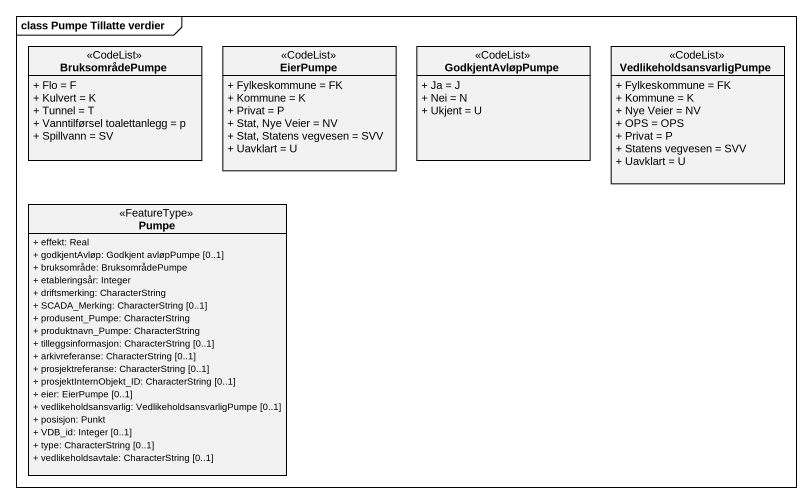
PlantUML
@startuml
mainframe class Pumpe Tillatte verdier
hide circle
hide empty members
skinparam classAttributeIconSize 0
class BruksområdePumpe <<CodeList>> {
  + Flo = F
  + Kulvert = K
  + Tunnel = T
  + Vanntilførsel toalettanlegg = p
  + Spillvann = SV
}
class EierPumpe <<CodeList>> {
  + Fylkeskommune = FK
  + Kommune = K
  + Privat = P
  + Stat, Nye Veier = NV
  + Stat, Statens vegvesen = SVV
  + Uavklart = U
}
class GodkjentAvløpPumpe <<CodeList>> {
  + Ja = J
  + Nei = N
  + Ukjent = U
}
class VedlikeholdsansvarligPumpe <<CodeList>> {
  + Fylkeskommune = FK
  + Kommune = K
  + Nye Veier = NV
  + OPS = OPS
  + Privat = P
  + Statens vegvesen = SVV
  + Uavklart = U
}
class Pumpe <<FeatureType>> {
  + effekt: Real
  + godkjentAvløp: Godkjent avløpPumpe [0..1]
  + bruksområde: BruksområdePumpe
  + etableringsår: Integer
  + driftsmerking: CharacterString
  + SCADA_Merking: CharacterString [0..1]
  + produsent_Pumpe: CharacterString
  + produktnavn_Pumpe: CharacterString
  + tilleggsinformasjon: CharacterString [0..1]
  + arkivreferanse: CharacterString [0..1]
  + prosjektreferanse: CharacterString [0..1]
  + prosjektInternObjekt_ID: CharacterString [0..1]
  + eier: EierPumpe [0..1]
  + vedlikeholdsansvarlig: VedlikeholdsansvarligPumpe [0..1]
  + posisjon: Punkt
  + VDB_id: Integer [0..1]
  + type: CharacterString [0..1]
  + vedlikeholdsavtale: CharacterString [0..1]
}
@enduml
